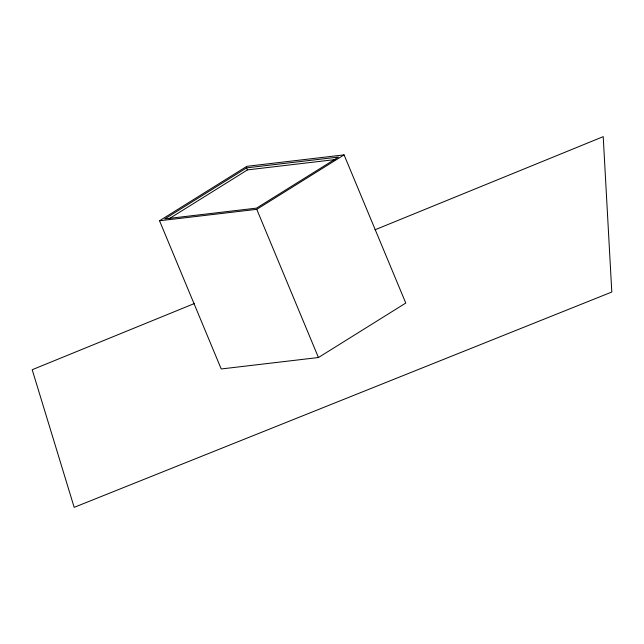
<?xml version="1.0" encoding="UTF-8"?>
<svg xmlns="http://www.w3.org/2000/svg" width="644" height="644" viewBox="0 0 644 644"><rect width="100%" height="100%" fill="white"/><g stroke="black" fill="none" stroke-linecap="round" stroke-linejoin="round"><path stroke-width="0.97" d="M159.535 220.771L246.861 166.321L344.081 154.882L405.768 303.066L318.442 357.525L221.214 368.964L159.535 220.771L256.755 209.332L344.081 154.882M246.636 167.859L164.767 218.912L256.594 208.109L338.462 157.064L246.636 167.859L247.481 169.887L335.315 159.559M169.026 218.807L247.481 169.887M194.279 303.566L32.2 369.72L74.173 507.343L611.8 292.022L603.211 136.657L374.993 229.803M256.755 209.332L318.442 357.525"/></g></svg>
